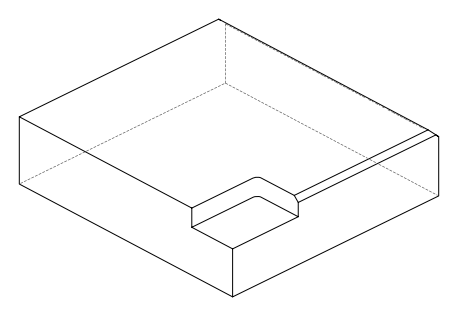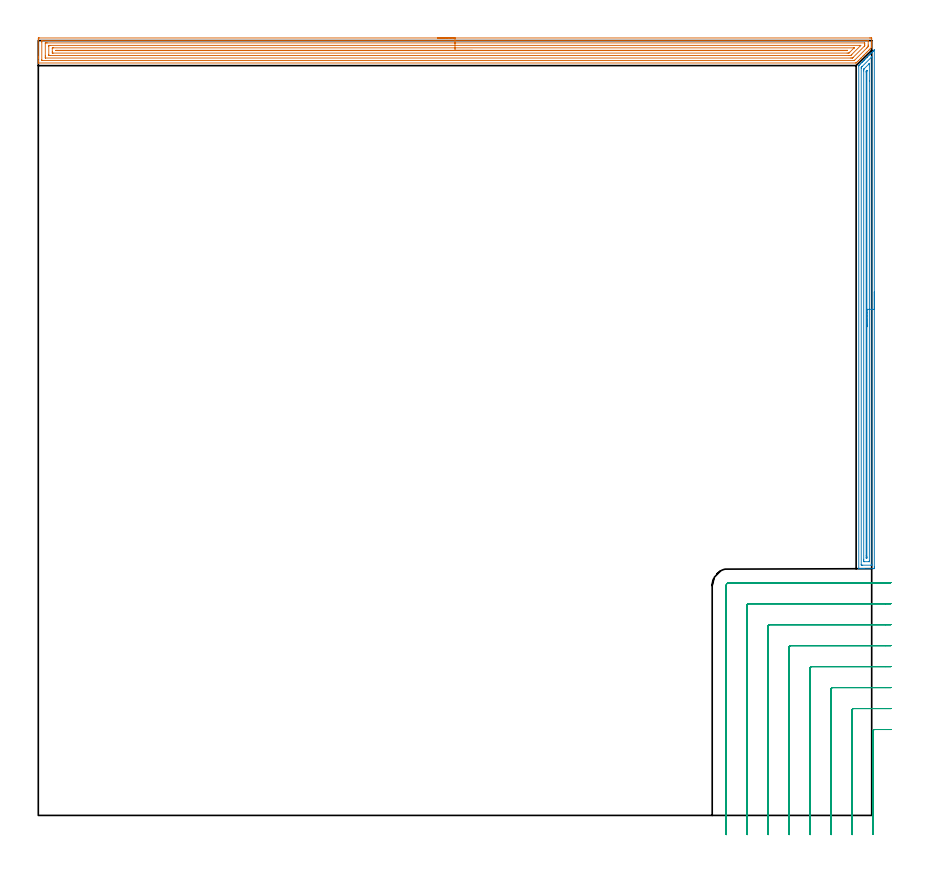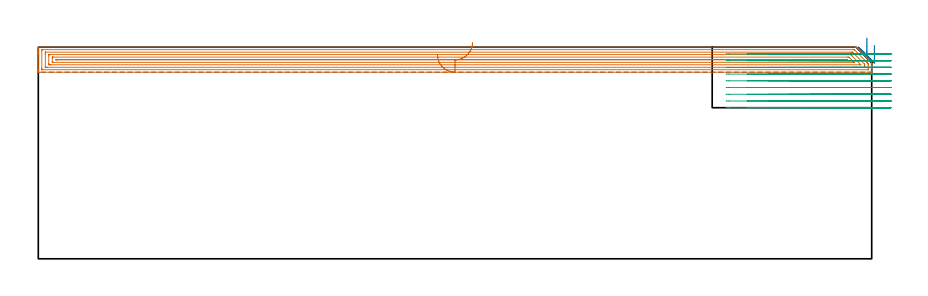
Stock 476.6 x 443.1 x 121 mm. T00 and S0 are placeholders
(PLAN: 3 operations, 1 tool changes, 56.7 min)
(1 AREA_MILL | FG_CHAMFER_SURFACE | UGT0205_001 | 22.91 min | 48718 mm3)
(2 AREA_MILL_1 | FG_CHAMFER_SURFACE_1 | UGT0205_001 | 9.52 min | 11739 mm3)
(3 MILL_CORNER_NOTCH_RECTANGULAR | CORNER_NOTCH_RECTANGULAR | NXT0201_012 | Follow Part, ap 4, ae 75% | 24.28 min | 444394 mm3)
(TOOL UGT0205_001 | Chamfer Mill 20 x 3 x 45 deg. | D20 FL50 Z2)
(TOOL NXT0201_012 | ENDMILL 16mm [2P460-1600-NA 1630] | D16 FL38 Z6)
(OP 1 AREA_MILL)
G17 G21 G94 G90
T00 M6
G54
G17 G0 G90 X228.3 Y444.6 S1061 M3
G43 Z131. H0
Z116.7
G94 G1 X228.338 Z115.829 F250.
X228.452 Z114.964
X228.641 Z114.112
X228.903 Z113.28
X229.237 Z112.474
X229.64 Z111.7
X230.108 Z110.964
X230.64 Z110.272
X231.229 Z109.629
X231.872 Z109.04
X232.564 Z108.509
X233.3 Z108.04
X234.074 Z107.637
X234.88 Z107.303
X235.712 Z107.041
X236.564 Z106.852
X237.428 Z106.738
X238.3 Z106.7
X475.467
X475.979 Y444.598 Z106.702
X476.486 Y444.594 Z106.703
X476.591 Y444.591 Z106.705
X476.6 Y444.091 Z107.205
Y442.32 Z108.974
Y441.779 Z109.518
Y441.435 Z109.861
Y440.894 Z110.402
Y440.549 Z110.746
Y439.59 Z111.709
X476.595 Y439.221 Z112.078
X476.593 Y439.205 Z112.094
X476.575 Y439.178 Z112.12
X476.48 Y439.08 Z112.219
X475.891 Y438.491 Z112.809
X475.737 Y438.335 Z112.961
X475.682 Y438.281 Z113.017
X475.029 Y437.629 Z113.671
X474.851 Y437.45 Z113.847
X474.166 Y436.766 Z114.534
X473.966 Y436.564 Z114.732
X473.304 Y435.904 Z115.396
X473.081 Y435.679 Z115.617
X472.442 Y435.042 Z116.258
X472.405 Y435.005 Z116.294
X472.195 Y434.793 Z116.503
X471.58 Y434.18 Z117.12
X471.512 Y434.111 Z117.188
X471.31 Y433.908 Z117.388
X470.718 Y433.318 Z117.982
X470.618 Y433.218 Z118.081
X470.424 Y433.022 Z118.274
X469.855 Y432.455 Z118.845
X469.725 Y432.324 Z118.974
X469.539 Y432.137 Z119.159
X468.993 Y431.593 Z119.707
X468.653 Y431.251 Z120.045
X468.13 Y430.73 Z120.569
X467.938 Y430.537 Z120.761
X467.731 Y430.335 Z120.96
X467.695 Y430.304 Z120.989
X467.491 Y430.3 Z121.
X0.174
X0.009 Y430.303 Z120.988
X0. Y430.325 Z120.965
Y430.695 Z120.604
Y431.005 Z120.295
Y431.694 Z119.601
Y432.924 Z118.373
Y433.465 Z117.829
Y434.08 Z117.215
Y443.477 Z107.821
X0.004 Y444.091 Z107.206
X0.009 Y444.592 Z106.706
X0.113 Y444.594 Z106.704
X0.621 Y444.6 Z106.7
X238.3
Y443.186 Z108.114
X474.415 Y443.185 Z108.115
X474.516 Y443.184 Z108.116
X474.565 Y443.181 Z108.119
X474.584 Y443.179 Z108.121
X474.59 Y443.169 Z108.131
X474.594 Y443.054 Z108.246
X474.599 Y442.803 Z108.497
Y440.549 Z110.751
X474.598 Y440.148 Z111.152
X474.59 Y439.664 Z111.636
X474.398 Y439.46 Z111.84
X474.192 Y439.244 Z112.056
X473.959 Y439.009 Z112.291
X473.729 Y438.778 Z112.522
X466.843 Y431.893 Z119.407
X466.743 Y431.795 Z119.505
X466.679 Y431.737 Z119.563
X466.662 Y431.723 Z119.577
X466.64 Y431.72 Z119.58
X466.587 Y431.718 Z119.582
X466.151 Y431.714 Z119.586
X466.13
X2.185 Y431.715 Z119.585
X2.084 Y431.716 Z119.584
X2.035 Y431.719 Z119.581
X2.016 Y431.721 Z119.579
X2.01 Y431.731 Z119.569
X2.006 Y431.846 Z119.454
X2.001 Y432.097 Z119.203
X2. Y442.32 Z108.98
X2.001 Y442.723 Z108.577
X2.008 Y443.128 Z108.172
X2.01 Y443.177 Z108.123
X2.028 Y443.179 Z108.121
X2.08 Y443.182 Z108.118
X2.189 Y443.185 Z108.115
X2.408 Y443.186 Z108.114
X238.3
Y441.771 Z109.529
X472.405
X472.518 Y441.77 Z109.53
X472.559 Y441.768 Z109.532
X472.578 Y441.765 Z109.535
X472.59 Y441.754 Z109.546
X472.594 Y441.628 Z109.672
X472.598 Y441.435 Z109.865
X472.6 Y441.242 Z110.058
Y440.549 Z110.751
X472.599 Y440.357 Z110.943
X472.593 Y440.164 Z111.136
X472.59 Y440.11 Z111.19
X472.573 Y440.085 Z111.215
X472.531 Y440.037 Z111.263
X472.405 Y439.905 Z111.395
X465.966 Y433.465 Z117.835
X465.728 Y433.232 Z118.068
X465.659 Y433.166 Z118.134
X465.631 Y433.142 Z118.158
X465.591 Y433.135 Z118.165
X465.257 Y433.132 Z118.168
X464.703 Y433.129 Z118.171
X4.195
X4.082 Y433.13 Z118.17
X4.041 Y433.132 Z118.168
X4.022 Y433.135 Z118.165
X4.01 Y433.146 Z118.154
X4.006 Y433.272 Z118.028
X4.002 Y433.465 Z117.835
X4. Y433.658 Z117.642
Y434.351 Z116.949
Y441.627 Z109.673
X4.003 Y441.692 Z109.608
X4.009 Y441.743 Z109.557
X4.013 Y441.765 Z109.535
X4.026 Y441.766 Z109.534
X4.195 Y441.769 Z109.531
X4.749 Y441.771 Z109.529
X5.088
X238.3
Y440.357 Z110.943
X469.919
X470.265 Y440.353 Z110.947
X470.372 Y440.351 Z110.949
X470.325 Y440.286 Z111.014
X470.239 Y440.192 Z111.108
X470.164 Y440.114 Z111.186
X465.288 Y435.236 Z116.064
X464.827 Y434.777 Z116.523
X464.669 Y434.624 Z116.676
X464.61 Y434.571 Z116.729
X464.578 Y434.549 Z116.751
X464.538 Y434.547 Z116.753
X464.364 Y434.544 Z116.756
X464.17 Y434.543 Z116.757
X463.47
X6.681
X6.112 Y434.545 Z116.755
X6.052 Y434.546 Z116.754
X6.016 Y434.549 Z116.751
X6.01 Y434.588 Z116.712
X6.005 Y434.798 Z116.502
X6. Y435.218 Z116.082
Y439.664 Z111.636
X6.005 Y440.097 Z111.203
X6.01 Y440.313 Z110.987
X6.022 Y440.351 Z110.949
X6.076 Y440.353 Z110.947
X6.177 Y440.356 Z110.944
X6.875 Y440.357 Z110.943
X7.069
X238.3
Y438.943 Z112.357
X466.317
X466.428 Y438.941 Z112.359
X466.515 Y438.938 Z112.362
X466.526 Y438.937 Z112.363
X466.519 Y438.926 Z112.374
X466.49 Y438.893 Z112.407
X466.38 Y438.778 Z112.522
X464.042 Y436.441 Z114.859
X463.718 Y436.122 Z115.178
X463.591 Y436.001 Z115.299
X463.548 Y435.964 Z115.336
X462.576 Y435.957 Z115.343
X8.496
X8.164 Y435.959 Z115.341
X8.069 Y435.961 Z115.339
X8.016 Y435.964 Z115.336
X8.01 Y435.972 Z115.328
X8.006 Y436.028 Z115.272
X8.003 Y436.122 Z115.178
X8. Y436.778 Z114.522
X8.001 Y438.548 Z112.752
X8.006 Y438.778 Z112.522
X8.01 Y438.935 Z112.365
X8.33 Y438.94 Z112.36
X8.497 Y438.942 Z112.358
X238.3 Y438.943 Z112.357
Y437.529 Z113.771
X462.464 Y437.528 Z113.772
X462.576 Y437.527 Z113.773
X462.636 Y437.524 Z113.776
X462.662 Y437.522 Z113.778
X462.643 Y437.496 Z113.804
X462.625 Y437.474 Z113.826
X462.61 Y437.459 Z113.841
X462.576 Y437.427 Z113.873
X462.526 Y437.386 Z113.914
X462.487 Y437.378 Z113.922
X462.398 Y437.375 Z113.925
X462.208 Y437.372 Z113.928
X10.817
X10.449 Y437.374 Z113.926
X10.075 Y437.378 Z113.922
X10.01 Y437.384 Z113.916
X10.008 Y437.445 Z113.855
X10.018 Y437.522 Z113.778
X10.099 Y437.524 Z113.776
X10.29 Y437.527 Z113.773
X10.449 Y437.528 Z113.772
X10.817 Y437.529 Z113.771
X238.3
X239.172 Z113.809
X240.036 Z113.923
X240.888 Z114.112
X241.72 Z114.374
X242.526 Z114.708
X243.3 Z115.111
X244.036 Z115.58
X244.728 Z116.111
X245.371 Z116.7
X245.96 Z117.343
X246.492 Z118.035
X246.96 Z118.771
X247.363 Z119.545
X247.697 Z120.351
X247.959 Z121.183
X248.148 Z122.035
X248.262 Z122.9
X248.3 Z123.771
G0 Z131.
M5
M2
(OP 2 AREA_MILL_1)
G17 G21 G94 G90
T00 M6
G54
G17 G0 G90 X478.1 Y299.4 S1061 M3
G43 Z131. H0
Z122.1
G94 G1 Y299.362 Z121.228 F250.
Y299.248 Z120.364
Y299.059 Z119.512
Y298.797 Z118.68
Y298.463 Z117.874
Y298.06 Z117.1
Y297.592 Z116.364
Y297.06 Z115.672
Y296.471 Z115.029
Y295.828 Z114.44
Y295.136 Z113.909
Y294.4 Z113.44
Y293.626 Z113.037
Y292.82 Z112.703
Y291.988 Z112.441
Y291.136 Z112.252
Y290.272 Z112.138
Y289.4 Z112.1
Y142.117
X478.099 Y141.705 Z112.101
X478.094 Y141.23 Z112.103
X478.092 Y141.109 Z112.106
X477.624 Y141.1 Z112.573
X472.325 Z117.869
X471.756 Z118.441
X471.442 Z118.754
X470.873 Z119.323
X470.559 Z119.636
X469.931 Z120.269
X469.538 Z120.661
X469.211 Y141.108 Z120.979
X469.203 Y141.109 Z120.988
X469.2 Y141.259 Z121.
Y428.617
X469.204 Y428.796 Z120.989
X469.215 Y428.811 Z120.978
X469.444 Y429.044 Z120.756
X470.117 Y429.719 Z120.079
X470.288 Y429.888 Z119.912
X470.356 Y429.956 Z119.844
X471.001 Y430.602 Z119.196
X471.145 Y430.745 Z119.055
X471.248 Y430.848 Z118.952
X471.442 Y431.043 Z118.756
X471.544 Y431.146 Z118.653
X471.884 Y431.485 Z118.314
X472.001 Y431.601 Z118.198
X472.14 Y431.74 Z118.059
X472.325 Y431.927 Z117.872
X472.436 Y432.038 Z117.761
X473.033 Y432.633 Z117.167
X473.208 Y432.81 Z116.989
X473.925 Y433.525 Z116.274
X474.092 Y433.693 Z116.105
X474.817 Y434.418 Z115.382
X474.975 Y434.576 Z115.222
X475.416 Y435.017 Z114.783
X475.71 Y435.31 Z114.489
X475.858 Y435.46 Z114.339
X476.284 Y435.884 Z113.916
X476.602 Y436.203 Z113.597
X476.741 Y436.343 Z113.455
X477.141 Y436.741 Z113.059
X477.228 Y436.828 Z112.972
X477.494 Y437.095 Z112.704
X477.624 Y437.226 Z112.572
X477.997 Y437.597 Z112.203
X478.066 Y437.666 Z112.134
X478.091 Y437.69 Z112.108
X478.097 Z112.103
X478.1 Z112.1
Y289.4
X476.686 Z113.514
Y143.49
X476.685 Y143.281 Z113.515
X476.682 Y143.176 Z113.518
X476.679 Y143.126 Z113.521
X476.676 Y143.11 Z113.524
X476.629 Y143.108 Z113.571
X476.242 Y143.101 Z113.958
X471.442 Y143.1 Z118.758
X470.943 Y143.102 Z119.257
X470.725 Y143.106 Z119.475
X470.622 Y143.11 Z119.578
X470.615 Y143.433 Z119.585
Y143.49
Y427.278
X470.62 Y427.696 Z119.58
X470.621 Y427.745 Z119.579
X470.642 Y427.78 Z119.558
X470.697 Y427.841 Z119.503
X470.79 Y427.938 Z119.41
X471.02 Y428.171 Z119.18
X471.232 Y428.383 Z118.968
X476.464 Y433.613 Z113.736
X476.562 Y433.707 Z113.638
X476.649 Y433.787 Z113.551
X476.679 Y433.805 Z113.521
X476.685 Y433.583 Z113.515
Y433.525
X476.686 Y289.4 Z113.514
X475.272 Z114.928
X475.271 Y145.867 Z114.929
X475.269 Y145.275 Z114.931
X475.266 Y145.126 Z114.934
X475.265 Y145.114 Z114.935
X475.25 Y145.11 Z114.95
X475.205 Y145.104 Z114.995
X475.147 Y145.101 Z115.053
X472.498 Y145.1 Z117.702
X472.325 Y145.102 Z117.875
X472.153 Y145.106 Z118.047
X472.043 Y145.11 Z118.157
X472.036 Y145.176 Z118.164
X472.033 Y145.275 Z118.167
X472.03 Y145.573 Z118.17
X472.029 Y146.167 Z118.171
Y146.467
Y425.793
X472.031 Y426.386 Z118.169
X472.033 Y426.681 Z118.167
X472.036 Y426.724 Z118.164
X472.056 Y426.748 Z118.144
X472.115 Y426.811 Z118.085
X472.325 Y427.026 Z117.875
X472.451 Y427.152 Z117.749
X474.975 Y429.676 Z115.225
X475.114 Y429.815 Z115.086
X475.256 Y429.956 Z114.944
X475.261 Z114.939
X475.264 Z114.936
X475.269 Y429.761 Z114.931
X475.271 Y429.657 Z114.929
Y420.053
X475.272 Y289.4 Z114.928
X473.857 Z116.343
Y147.952
X473.854 Y147.533 Z116.346
X473.851 Y147.303 Z116.349
X473.844 Y147.11 Z116.356
X473.65 Y147.109 Z116.55
X473.456 Y147.11 Z116.744
X473.45 Y147.297 Z116.75
X473.445 Y147.713 Z116.755
X473.443 Y148.608 Z116.757
Y424.838
X473.445 Y425.255 Z116.755
X473.449 Y425.494 Z116.751
X473.454 Y425.694 Z116.746
X473.518 Y425.761 Z116.682
X473.67 Y425.92 Z116.53
X473.732 Y425.982 Z116.468
X473.81 Y426.056 Z116.39
X473.843 Y426.083 Z116.357
X473.85 Y426.087 Z116.35
X473.852 Y426.066 Z116.348
X473.855 Y425.986 Z116.345
X473.857 Y425.731 Z116.343
Y425.494
Y289.4
Y288.528 Z116.381
Y287.664 Z116.495
Y286.812 Z116.683
Y285.98 Z116.946
Y285.174 Z117.28
Y284.4 Z117.682
Y283.664 Z118.151
Y282.972 Z118.682
Y282.329 Z119.272
Y281.74 Z119.915
Y281.208 Z120.607
Y280.74 Z121.343
Y280.337 Z122.117
Y280.003 Z122.923
Y279.741 Z123.755
Y279.552 Z124.606
Y279.438 Z125.471
Y279.4 Z126.343
G0 Z131.
M5
M2
(OP 3 MILL_CORNER_NOTCH_RECTANGULAR)
G17 G21 G94 G90
T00 M6
G54
G17 G0 G90 X487.6 Y49.1 S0 M3
G43 Z131. H1
Z117.155
G94 G1 X484.6 F250.
X478.193 F500.
G3 X477.4 Y48.307 R0.8
G1 Y-7.96
Y-10.96 F250.
G0 Z131.
X487.6 Y61.1
Z117.155
G1 X484.6
X466.194 F500.
G3 X465.4 Y60.306 R0.8
G1 Y-8.
Y-11. F250.
G0 Z131.
X487.6 Y73.1
Z117.155
G1 X484.6
X454.194 F500.
G3 X453.4 Y72.306 R0.8
G1 Y-8.
Y-11. F250.
G0 Z131.
X487.6 Y85.1
Z117.155
G1 X484.6
X442.194 F500.
G3 X441.4 Y84.306 R0.8
G1 Y-8.
Y-11. F250.
G0 Z131.
X487.6 Y97.1
Z117.155
G1 X484.6
X430.195 F500.
G3 X429.4 Y96.305 R0.8
G1 Y-8.
Y-11. F250.
G0 Z131.
X487.6 Y109.1
Z117.155
G1 X484.6
X418.195 F500.
G3 X417.4 Y108.305 R0.8
G1 Y-8.
Y-11. F250.
G0 Z131.
X487.6 Y121.1
Z117.155
G1 X484.6
X406.195 F500.
G3 X405.4 Y120.305 R0.8
G1 Y-8.
Y-11. F250.
G0 Z131.
X487.6 Y133.1
Z117.155
G1 X484.6
X395. F500.
G3 X393.4 Y131.5 R1.6
G1 Y-8.
Y-11. F250.
G0 Z131.
X487.6 Y49.1
Z113.311
G1 X484.6
X478.193 F500.
G3 X477.4 Y48.307 R0.8
G1 Y-7.96
Y-10.96 F250.
G0 Z131.
X487.6 Y61.1
Z113.311
G1 X484.6
X466.194 F500.
G3 X465.4 Y60.306 R0.8
G1 Y-8.
Y-11. F250.
G0 Z131.
X487.6 Y73.1
Z113.311
G1 X484.6
X454.194 F500.
G3 X453.4 Y72.306 R0.8
G1 Y-8.
Y-11. F250.
G0 Z131.
X487.6 Y85.1
Z113.311
G1 X484.6
X442.194 F500.
G3 X441.4 Y84.306 R0.8
G1 Y-8.
Y-11. F250.
G0 Z131.
X487.6 Y97.1
Z113.311
G1 X484.6
X430.195 F500.
G3 X429.4 Y96.305 R0.8
G1 Y-8.
Y-11. F250.
G0 Z131.
X487.6 Y109.1
Z113.311
G1 X484.6
X418.195 F500.
G3 X417.4 Y108.305 R0.8
G1 Y-8.
Y-11. F250.
G0 Z131.
X487.6 Y121.1
Z113.311
G1 X484.6
X406.195 F500.
G3 X405.4 Y120.305 R0.8
G1 Y-8.
Y-11. F250.
G0 Z131.
X487.6 Y133.1
Z113.311
G1 X484.6
X395. F500.
G3 X393.4 Y131.5 R1.6
G1 Y-8.
Y-11. F250.
G0 Z131.
X487.6 Y49.1
Z109.467
G1 X484.6
X478.193 F500.
G3 X477.4 Y48.307 R0.8
G1 Y-7.96
Y-10.96 F250.
G0 Z131.
X487.6 Y61.1
Z109.467
G1 X484.6
X466.194 F500.
G3 X465.4 Y60.306 R0.8
G1 Y-8.
Y-11. F250.
G0 Z131.
X487.6 Y73.1
Z109.467
G1 X484.6
X454.194 F500.
G3 X453.4 Y72.306 R0.8
G1 Y-8.
Y-11. F250.
G0 Z131.
X487.6 Y85.1
Z109.467
G1 X484.6
X442.194 F500.
G3 X441.4 Y84.306 R0.8
G1 Y-8.
Y-11. F250.
G0 Z131.
X487.6 Y97.1
Z109.467
G1 X484.6
X430.195 F500.
G3 X429.4 Y96.305 R0.8
G1 Y-8.
Y-11. F250.
G0 Z131.
X487.6 Y109.1
Z109.467
G1 X484.6
X418.195 F500.
G3 X417.4 Y108.305 R0.8
G1 Y-8.
Y-11. F250.
G0 Z131.
X487.6 Y121.1
Z109.467
G1 X484.6
X406.195 F500.
G3 X405.4 Y120.305 R0.8
G1 Y-8.
Y-11. F250.
G0 Z131.
X487.6 Y133.1
Z109.467
G1 X484.6
X395. F500.
G3 X393.4 Y131.5 R1.6
G1 Y-8.
Y-11. F250.
G0 Z131.
X487.6 Y49.1
Z105.622
G1 X484.6
X478.193 F500.
G3 X477.4 Y48.307 R0.8
G1 Y-7.96
Y-10.96 F250.
G0 Z131.
X487.6 Y61.1
Z105.622
G1 X484.6
X466.194 F500.
G3 X465.4 Y60.306 R0.8
G1 Y-8.
Y-11. F250.
G0 Z131.
X487.6 Y73.1
Z105.622
G1 X484.6
X454.194 F500.
G3 X453.4 Y72.306 R0.8
G1 Y-8.
Y-11. F250.
G0 Z131.
X487.6 Y85.1
Z105.622
G1 X484.6
X442.194 F500.
G3 X441.4 Y84.306 R0.8
G1 Y-8.
Y-11. F250.
G0 Z131.
X487.6 Y97.1
Z105.622
G1 X484.6
X430.195 F500.
G3 X429.4 Y96.305 R0.8
G1 Y-8.
Y-11. F250.
G0 Z131.
X487.6 Y109.1
Z105.622
G1 X484.6
X418.195 F500.
G3 X417.4 Y108.305 R0.8
G1 Y-8.
Y-11. F250.
G0 Z131.
X487.6 Y121.1
Z105.622
G1 X484.6
X406.195 F500.
G3 X405.4 Y120.305 R0.8
G1 Y-8.
Y-11. F250.
G0 Z131.
X487.6 Y133.1
Z105.622
G1 X484.6
X395. F500.
G3 X393.4 Y131.5 R1.6
G1 Y-8.
Y-11. F250.
G0 Z131.
X487.6 Y49.1
Z101.778
G1 X484.6
X478.193 F500.
G3 X477.4 Y48.307 R0.8
G1 Y-7.96
Y-10.96 F250.
G0 Z131.
X487.6 Y61.1
Z101.778
G1 X484.6
X466.194 F500.
G3 X465.4 Y60.306 R0.8
G1 Y-8.
Y-11. F250.
G0 Z131.
X487.6 Y73.1
Z101.778
G1 X484.6
X454.194 F500.
G3 X453.4 Y72.306 R0.8
G1 Y-8.
Y-11. F250.
G0 Z131.
X487.6 Y85.1
Z101.778
G1 X484.6
X442.194 F500.
G3 X441.4 Y84.306 R0.8
G1 Y-8.
Y-11. F250.
G0 Z131.
X487.6 Y97.1
Z101.778
G1 X484.6
X430.195 F500.
G3 X429.4 Y96.305 R0.8
G1 Y-8.
Y-11. F250.
G0 Z131.
X487.6 Y109.1
Z101.778
G1 X484.6
X418.195 F500.
G3 X417.4 Y108.305 R0.8
G1 Y-8.
Y-11. F250.
G0 Z131.
X487.6 Y121.1
Z101.778
G1 X484.6
X406.195 F500.
G3 X405.4 Y120.305 R0.8
G1 Y-8.
Y-11. F250.
G0 Z131.
X487.6 Y133.1
Z101.778
G1 X484.6
X395. F500.
G3 X393.4 Y131.5 R1.6
G1 Y-8.
Y-11. F250.
G0 Z131.
X487.6 Y49.1
Z97.933
G1 X484.6
X478.193 F500.
G3 X477.4 Y48.307 R0.8
G1 Y-7.96
Y-10.96 F250.
G0 Z131.
X487.6 Y61.1
Z97.933
G1 X484.6
X466.194 F500.
G3 X465.4 Y60.306 R0.8
G1 Y-8.
Y-11. F250.
G0 Z131.
X487.6 Y73.1
Z97.933
G1 X484.6
X454.194 F500.
G3 X453.4 Y72.306 R0.8
G1 Y-8.
Y-11. F250.
G0 Z131.
X487.6 Y85.1
Z97.933
G1 X484.6
X442.194 F500.
G3 X441.4 Y84.306 R0.8
G1 Y-8.
Y-11. F250.
G0 Z131.
X487.6 Y97.1
Z97.933
G1 X484.6
X430.195 F500.
G3 X429.4 Y96.305 R0.8
G1 Y-8.
Y-11. F250.
G0 Z131.
X487.6 Y109.1
Z97.933
G1 X484.6
X418.195 F500.
G3 X417.4 Y108.305 R0.8
G1 Y-8.
Y-11. F250.
G0 Z131.
X487.6 Y121.1
Z97.933
G1 X484.6
X406.195 F500.
G3 X405.4 Y120.305 R0.8
G1 Y-8.
Y-11. F250.
G0 Z131.
X487.6 Y133.1
Z97.933
G1 X484.6
X395. F500.
G3 X393.4 Y131.5 R1.6
G1 Y-8.
Y-11. F250.
G0 Z131.
X487.6 Y49.1
Z94.089
G1 X484.6
X478.193 F500.
G3 X477.4 Y48.307 R0.8
G1 Y-7.96
Y-10.96 F250.
G0 Z131.
X487.6 Y61.1
Z94.089
G1 X484.6
X466.194 F500.
G3 X465.4 Y60.306 R0.8
G1 Y-8.
Y-11. F250.
G0 Z131.
X487.6 Y73.1
Z94.089
G1 X484.6
X454.194 F500.
G3 X453.4 Y72.306 R0.8
G1 Y-8.
Y-11. F250.
G0 Z131.
X487.6 Y85.1
Z94.089
G1 X484.6
X442.194 F500.
G3 X441.4 Y84.306 R0.8
G1 Y-8.
Y-11. F250.
G0 Z131.
X487.6 Y97.1
Z94.089
G1 X484.6
X430.195 F500.
G3 X429.4 Y96.305 R0.8
G1 Y-8.
Y-11. F250.
G0 Z131.
X487.6 Y109.1
Z94.089
G1 X484.6
X418.195 F500.
G3 X417.4 Y108.305 R0.8
G1 Y-8.
Y-11. F250.
G0 Z131.
X487.6 Y121.1
Z94.089
G1 X484.6
X406.195 F500.
G3 X405.4 Y120.305 R0.8
G1 Y-8.
Y-11. F250.
G0 Z131.
X487.6 Y133.1
Z94.089
G1 X484.6
X395. F500.
G3 X393.4 Y131.5 R1.6
G1 Y-8.
Y-11. F250.
G0 Z131.
X487.6 Y49.1
Z90.244
G1 X484.6
X478.193 F500.
G3 X477.4 Y48.307 R0.8
G1 Y-7.96
Y-10.96 F250.
G0 Z131.
X487.6 Y61.1
Z90.244
G1 X484.6
X466.194 F500.
G3 X465.4 Y60.306 R0.8
G1 Y-8.
Y-11. F250.
G0 Z131.
X487.6 Y73.1
Z90.244
G1 X484.6
X454.194 F500.
G3 X453.4 Y72.306 R0.8
G1 Y-8.
Y-11. F250.
G0 Z131.
X487.6 Y85.1
Z90.244
G1 X484.6
X442.194 F500.
G3 X441.4 Y84.306 R0.8
G1 Y-8.
Y-11. F250.
G0 Z131.
X487.6 Y97.1
Z90.244
G1 X484.6
X430.195 F500.
G3 X429.4 Y96.305 R0.8
G1 Y-8.
Y-11. F250.
G0 Z131.
X487.6 Y109.1
Z90.244
G1 X484.6
X418.195 F500.
G3 X417.4 Y108.305 R0.8
G1 Y-8.
Y-11. F250.
G0 Z131.
X487.6 Y121.1
Z90.244
G1 X484.6
X406.195 F500.
G3 X405.4 Y120.305 R0.8
G1 Y-8.
Y-11. F250.
G0 Z131.
X487.6 Y133.1
Z90.244
G1 X484.6
X395. F500.
G3 X393.4 Y131.5 R1.6
G1 Y-8.
Y-11. F250.
G0 Z131.
X487.6 Y49.1
Z86.4
G1 X484.6
X478.193 F500.
G3 X477.4 Y48.307 R0.8
G1 Y-7.96
Y-10.96 F250.
G0 Z131.
X487.6 Y61.1
Z86.4
G1 X484.6
X466.194 F500.
G3 X465.4 Y60.306 R0.8
G1 Y-8.
Y-11. F250.
G0 Z131.
X487.6 Y73.1
Z86.4
G1 X484.6
X454.194 F500.
G3 X453.4 Y72.306 R0.8
G1 Y-8.
Y-11. F250.
G0 Z131.
X487.6 Y85.1
Z86.4
G1 X484.6
X442.194 F500.
G3 X441.4 Y84.306 R0.8
G1 Y-8.
Y-11. F250.
G0 Z131.
X487.6 Y97.1
Z86.4
G1 X484.6
X430.195 F500.
G3 X429.4 Y96.305 R0.8
G1 Y-8.
Y-11. F250.
G0 Z131.
X487.6 Y109.1
Z86.4
G1 X484.6
X418.195 F500.
G3 X417.4 Y108.305 R0.8
G1 Y-8.
Y-11. F250.
G0 Z131.
X487.6 Y121.1
Z86.4
G1 X484.6
X406.195 F500.
G3 X405.4 Y120.305 R0.8
G1 Y-8.
Y-11. F250.
G0 Z131.
X487.6 Y133.1
Z86.4
G1 X484.6
X395. F500.
G3 X393.4 Y131.5 R1.6
G1 Y-8.
Y-11. F250.
G0 Z131.
M5
M2
